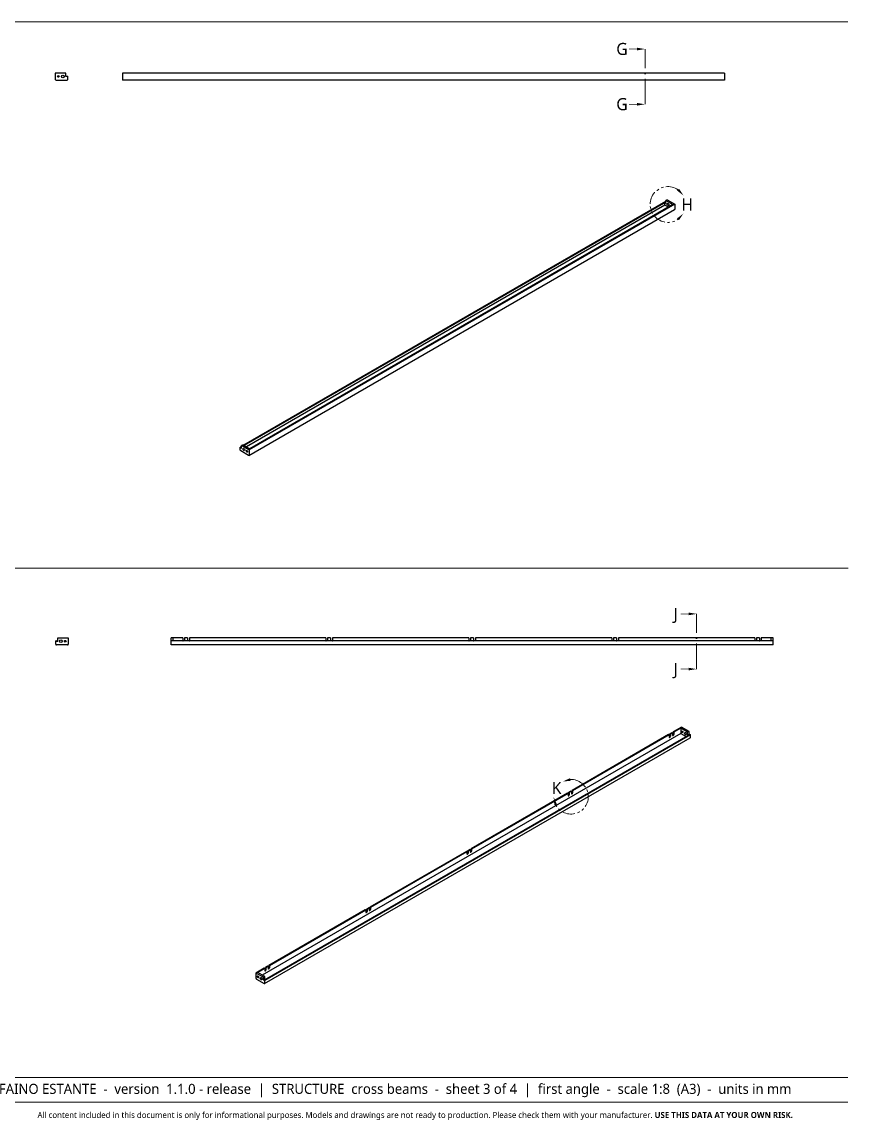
# Model space of a CAD drawing. Header units: millimetres. Extents: x 6 to 2422, y -21 to 287.
# Drawn here: x 1636.2 to 1842, y 5.6 to 279.1 of the extents above; entities that cross this region are included whole.
import ezdxf

# ---------------------------------------------------------------- set-up
doc = ezdxf.new("R2010")
doc.units = ezdxf.units.MM
doc.header["$LTSCALE"] = 12.7
for name, pattern in [('HIDDEN', [0.15, 0.1, -0.05]), ('ONS_DASHDOT', [0.71, 0.5, -0.1, 0.01, -0.1]), ('ONS_PHANTOM', [0.5, 0.25, -0.05, 0.05, -0.05, 0.05, -0.05])]:
    doc.linetypes.add(name, pattern=pattern)
for name, color, linetype, lineweight in [('ANNOTATION_TEXT', 7, 'Continuous', 25), ('BORDER_FRAME', 7, 'Continuous', 15), ('DETAIL_VIEW_PARENT_BORDER', 7, 'ONS_PHANTOM', 15), ('SECTION_CUTTING_LINE', 7, 'ONS_DASHDOT', 70), ('SKETCHED_GEOMETRY', 251, 'Continuous', 13), ('SURFACE_THREAD_SYMBOLS', 7, 'HIDDEN', 15), ('Visible', 7, 'Continuous', 25)]:
    doc.layers.add(name, color=color, linetype=linetype, lineweight=lineweight)
doc.styles.add('Onshape-Standard', font='NotoSans-Regular.ttf')
doc.styles.add('Onshape-Standard-NoteStyle', font='Open Sans', dxfattribs={"height": 2.5})

msp = doc.modelspace()

# ---------------------------------------------------------------- linework, layer by layer
at = {"layer": 'BORDER_FRAME'}
msp.add_line((1842, 10), (1442, 10), dxfattribs=at)
at = {"layer": 'DETAIL_VIEW_PARENT_BORDER', "color": 251, "lineweight": 13}
msp.add_arc((1797.16096, 233.63734), 4.45933, 55.7713141, 304.0464664, dxfattribs=at)
at = {"layer": 'DETAIL_VIEW_PARENT_BORDER', "color": 251, "lineweight": 13, "extrusion": (0, 0, -1)}
msp.add_arc((-1772.98542, 86.10105), 4.3123, 87.8607737, 332.7754312, dxfattribs=at)
at = {"layer": 'DETAIL_VIEW_PARENT_BORDER', "color": 251, "lineweight": 13}
for points in [[(1801.01997, 235.87201), (1799.90203, 237.56356), (1799.41385, 237.10955)], [(1801.01284, 231.3904), (1799.4028, 230.15798), (1799.88953, 229.70242)], [(1770.91373, 89.88313), (1772.93035, 90.09378), (1772.75302, 90.73643)], [(1768.6734, 86.05203), (1768.83162, 84.03062), (1769.47866, 84.19121)]]:
    msp.add_solid(points, dxfattribs=at)
at = {"layer": 'SECTION_CUTTING_LINE', "color": 7, "lineweight": 13}
for p, q in [((1791.42681, 258.59695), (1791.42681, 272.34695)), ((1804.28366, 117.90692), (1804.28366, 131.65692))]:
    msp.add_line(p, q, dxfattribs=at)
for points in [[(1789.42681, 272.43029), (1787.42681, 272.43029), (1789.42681, 272.26362), (1787.42681, 272.26362)], [(1791.42681, 272.34695), (1789.42681, 272.68029), (1789.42681, 272.01362)], [(1789.42681, 258.68029), (1787.42681, 258.68029), (1789.42681, 258.51362), (1787.42681, 258.51362)], [(1791.42681, 258.59695), (1789.42681, 258.93029), (1789.42681, 258.26362)], [(1802.28366, 131.74025), (1800.28366, 131.74025), (1802.28366, 131.57359), (1800.28366, 131.57359)], [(1804.28366, 131.65692), (1802.28366, 131.99025), (1802.28366, 131.32359)], [(1802.28366, 117.99025), (1800.28366, 117.99025), (1802.28366, 117.82359), (1800.28366, 117.82359)], [(1804.28366, 117.90692), (1802.28366, 118.24025), (1802.28366, 117.57359)]]:
    msp.add_solid(points, dxfattribs=at)
at = {"layer": 'SKETCHED_GEOMETRY'}
for p, q in [((1442.16999, 279.10204), (1842, 279.10204)), ((1442.18852, 143.0495), (1842.01852, 143.0495)), ((1842, 16.17802), (1442.16999, 16.17802))]:
    msp.add_line(p, q, dxfattribs=at)
at = {"layer": 'SURFACE_THREAD_SYMBOLS'}
for centre in [(1692.244, 172.14494), (1695.00285, 41.23089)]:
    msp.add_ellipse(centre, major_axis=(0.125, -0.21651), ratio=0.577350269, dxfattribs=at)
at = {"layer": 'Visible'}
for p, q in [((1644.49049, 266.34695), (1644.49049, 264.78445)), ((1647.11549, 266.34695), (1644.49049, 266.34695)), ((1647.11549, 265.53445), (1647.11549, 266.34695)), ((1647.42799, 265.53445), (1647.11549, 265.53445)), ((1647.42799, 265.59695), (1647.61549, 265.59695)), ((1647.42799, 265.53445), (1647.42799, 265.59695)), ((1647.61549, 264.78445), (1647.61549, 265.59695)), ((1811.20614, 266.34695), (1661.20614, 266.34695)), ((1661.20614, 266.34695), (1661.20614, 264.78445)), ((1811.20614, 266.34695), (1811.20614, 264.78445)), ((1644.67799, 264.59695), (1647.42799, 264.59695)), ((1661.20614, 264.78445), (1661.20614, 264.59695)), ((1811.20614, 264.59695), (1661.20614, 264.59695)), ((1811.20614, 264.78445), (1811.20614, 264.59695)), ((1796.63063, 234.4028), (1691.4485, 173.67587)), ((1796.63063, 234.24971), (1691.58108, 173.59932)), ((1796.40966, 233.45873), (1692.15561, 173.26762)), ((1798.84034, 233.7394), (1692.77433, 172.50215)), ((1798.35421, 233.61182), (1692.9953, 172.78283)), ((1796.63063, 234.19868), (1796.40966, 234.0711)), ((1796.40966, 234.0711), (1796.63063, 233.94352)), ((1796.40966, 233.45873), (1796.40966, 234.0711)), ((1797.24935, 232.97393), (1796.40966, 233.45873)), ((1796.98419, 234.81105), (1796.63063, 234.60693)), ((1796.63063, 233.94352), (1796.63063, 234.60693)), ((1796.63063, 234.60693), (1798.35421, 233.61182)), ((1796.98419, 234.81105), (1798.84034, 233.7394)), ((1798.84034, 233.7394), (1798.84034, 232.46362)), ((1692.73549, 171.14055), (1798.80151, 232.37779)), ((1690.91817, 173.36968), (1690.56462, 173.16556)), ((1690.56462, 172.50215), (1690.56462, 173.16556)), ((1690.6972, 173.08901), (1690.56462, 173.16556)), ((1690.91817, 173.21659), (1690.6972, 173.08901)), ((1690.91817, 173.16556), (1690.6972, 173.03798)), ((1690.6972, 173.03798), (1690.6972, 173.08901)), ((1690.6972, 173.03798), (1690.91817, 172.9104)), ((1691.27172, 173.77793), (1690.91817, 173.57381)), ((1690.91817, 173.57381), (1692.77433, 172.50215)), ((1690.91817, 172.9104), (1690.91817, 173.57381)), ((1691.27172, 173.77793), (1692.9953, 172.78283)), ((1692.77433, 172.50215), (1692.77433, 171.22638)), ((1692.64174, 171.14983), (1690.6972, 172.27251)), ((1644.78586, 124.90692), (1644.59836, 124.90692)), ((1644.59836, 124.09442), (1644.59836, 124.90692)), ((1644.78586, 124.84442), (1644.78586, 124.90692)), ((1644.78586, 124.84442), (1645.09836, 124.84442)), ((1647.53586, 123.90692), (1644.78586, 123.90692)), ((1645.09836, 125.65692), (1647.72336, 125.65692)), ((1645.09836, 124.84442), (1645.09836, 125.65692)), ((1647.72336, 125.65692), (1647.72336, 124.09442)), ((1673.34815, 124.90692), (1673.34815, 125.65692)), ((1673.84815, 125.65692), (1673.34815, 125.65692)), ((1823.34815, 124.90692), (1673.34815, 124.90692)), ((1673.34815, 124.09442), (1673.34815, 124.90692)), ((1673.34815, 123.90692), (1673.34815, 124.09442)), ((1823.34815, 123.90692), (1673.34815, 123.90692)), ((1676.28565, 125.65692), (1673.84815, 125.65692)), ((1673.84815, 124.90692), (1673.84815, 125.65692)), ((1676.28565, 125.65692), (1676.28565, 125.03192)), ((1677.47315, 125.65692), (1676.72315, 125.65692)), ((1676.72315, 125.65692), (1676.72315, 125.03192)), ((1677.47315, 125.65692), (1677.47315, 125.03192)), ((1677.91065, 125.65692), (1677.91065, 125.03192)), ((1711.91065, 125.65692), (1677.91065, 125.65692)), ((1711.91065, 125.65692), (1711.91065, 125.03192)), ((1712.34815, 125.65692), (1712.34815, 125.03192)), ((1713.09815, 125.65692), (1712.34815, 125.65692)), ((1713.09815, 125.65692), (1713.09815, 125.03192)), ((1747.53565, 125.65692), (1713.53565, 125.65692)), ((1713.53565, 125.65692), (1713.53565, 125.03192)), ((1747.53565, 125.65692), (1747.53565, 125.03192)), ((1748.72315, 125.65692), (1747.97315, 125.65692)), ((1747.97315, 125.65692), (1747.97315, 125.03192)), ((1748.72315, 125.65692), (1748.72315, 125.03192)), ((1783.16065, 125.65692), (1749.16065, 125.65692)), ((1749.16065, 125.65692), (1749.16065, 125.03192)), ((1783.16065, 125.65692), (1783.16065, 125.03192)), ((1783.59815, 125.65692), (1783.59815, 125.03192)), ((1784.34815, 125.65692), (1783.59815, 125.65692)), ((1784.34815, 125.65692), (1784.34815, 125.03192)), ((1818.78565, 125.65692), (1784.78565, 125.65692)), ((1784.78565, 125.65692), (1784.78565, 125.03192)), ((1818.78565, 125.65692), (1818.78565, 125.03192)), ((1819.22315, 125.65692), (1819.22315, 125.03192)), ((1819.97315, 125.65692), (1819.22315, 125.65692)), ((1819.97315, 125.65692), (1819.97315, 125.03192)), ((1822.84815, 125.65692), (1820.41065, 125.65692)), ((1820.41065, 125.65692), (1820.41065, 125.03192)), ((1822.84815, 124.90692), (1822.84815, 125.65692)), ((1823.34815, 125.65692), (1822.84815, 125.65692)), ((1823.34815, 124.90692), (1823.34815, 125.65692)), ((1823.34815, 124.09442), (1823.34815, 124.90692)), ((1823.34815, 123.90692), (1823.34815, 124.09442)), ((1800.31757, 101.88128), (1696.06351, 41.69017)), ((1802.61566, 101.62612), (1696.54965, 40.38888)), ((1802.74825, 101.54957), (1696.68223, 40.31233)), ((1797.31236, 101.57509), (1773.27073, 87.69465)), ((1797.44494, 101.49854), (1773.40331, 87.6181)), ((1797.44494, 101.49854), (1797.31236, 101.57509)), ((1797.44494, 101.49854), (1797.44494, 100.98823)), ((1798.15205, 102.05988), (1797.62172, 101.7537)), ((1797.62172, 101.24339), (1797.62172, 101.7537)), ((1797.7543, 101.67715), (1797.62172, 101.7537)), ((1798.28463, 101.98334), (1797.7543, 101.67715)), ((1797.7543, 101.67715), (1797.7543, 101.16684)), ((1798.28463, 101.98334), (1798.15205, 102.05988)), ((1798.28463, 101.98334), (1798.28463, 101.47303)), ((1800.53854, 103.43772), (1798.46141, 102.23849)), ((1798.46141, 101.72818), (1798.46141, 102.23849)), ((1798.59399, 102.16195), (1798.46141, 102.23849)), ((1800.31757, 103.15705), (1798.59399, 102.16195)), ((1798.59399, 102.16195), (1798.59399, 101.65164)), ((1800.31757, 103.15705), (1800.31757, 101.88128)), ((1802.04114, 102.16195), (1800.31757, 103.15705)), ((1800.31757, 101.88128), (1801.68758, 101.09029)), ((1802.39469, 102.36607), (1800.53854, 103.43772)), ((1802.39469, 102.36607), (1802.04114, 102.16195)), ((1802.04114, 101.49854), (1802.04114, 102.16195)), ((1802.39469, 101.70267), (1802.04114, 101.49854)), ((1802.21791, 101.39648), (1802.04114, 101.49854)), ((1802.39469, 101.70267), (1802.39469, 102.36607)), ((1802.57147, 101.60061), (1802.39469, 101.70267)), ((1802.61566, 101.62612), (1802.74825, 101.54957)), ((1802.74825, 100.88617), (1802.74825, 101.54957)), ((1696.6434, 39.56309), (1802.70941, 100.80034)), ((1773.27073, 87.18434), (1773.27073, 87.69465)), ((1773.40331, 87.6181), (1773.27073, 87.69465)), ((1773.40331, 87.6181), (1773.40331, 87.10779)), ((1772.12168, 87.03124), (1748.08005, 73.1508)), ((1772.25427, 86.9547), (1748.21263, 73.07426)), ((1772.25427, 86.9547), (1772.12168, 87.03124)), ((1772.25427, 86.9547), (1772.25427, 86.44439)), ((1772.96137, 87.51604), (1772.43104, 87.20985)), ((1772.43104, 86.69954), (1772.43104, 87.20985)), ((1772.56362, 87.13331), (1772.43104, 87.20985)), ((1773.09395, 87.43949), (1772.56362, 87.13331)), ((1772.56362, 87.13331), (1772.56362, 86.623)), ((1773.09395, 87.43949), (1772.96137, 87.51604)), ((1773.09395, 87.43949), (1773.09395, 86.92918)), ((1746.931, 72.4874), (1722.88937, 58.60696)), ((1747.06359, 72.41085), (1723.02196, 58.53041)), ((1747.06359, 72.41085), (1746.931, 72.4874)), ((1747.06359, 72.41085), (1747.06359, 71.90054)), ((1747.77069, 72.97219), (1747.24036, 72.66601)), ((1747.24036, 72.1557), (1747.24036, 72.66601)), ((1747.37295, 72.58946), (1747.24036, 72.66601)), ((1747.90328, 72.89565), (1747.37295, 72.58946)), ((1747.37295, 72.58946), (1747.37295, 72.07915)), ((1747.90328, 72.89565), (1747.77069, 72.97219)), ((1747.90328, 72.89565), (1747.90328, 72.38534)), ((1748.08005, 72.64049), (1748.08005, 73.1508)), ((1748.21263, 73.07426), (1748.08005, 73.1508)), ((1748.21263, 73.07426), (1748.21263, 72.56395)), ((1721.74032, 57.94355), (1697.69869, 44.06311)), ((1721.87291, 57.86701), (1697.83128, 43.98657)), ((1721.87291, 57.86701), (1721.74032, 57.94355)), ((1721.87291, 57.86701), (1721.87291, 57.3567)), ((1722.58001, 58.42835), (1722.04968, 58.12216)), ((1722.18227, 58.04562), (1722.04968, 58.12216)), ((1722.04968, 57.61185), (1722.04968, 58.12216)), ((1722.7126, 58.3518), (1722.18227, 58.04562)), ((1722.18227, 58.04562), (1722.18227, 57.53531)), ((1722.7126, 58.3518), (1722.58001, 58.42835)), ((1722.7126, 58.3518), (1722.7126, 57.84149)), ((1723.02196, 58.53041), (1722.88937, 58.60696)), ((1722.88937, 58.09665), (1722.88937, 58.60696)), ((1723.02196, 58.53041), (1723.02196, 58.0201)), ((1697.38933, 43.8845), (1696.859, 43.57832)), ((1697.52192, 43.80796), (1696.99159, 43.50177)), ((1697.52192, 43.80796), (1697.38933, 43.8845)), ((1697.52192, 43.80796), (1697.52192, 43.29765)), ((1697.83128, 43.98657), (1697.69869, 44.06311)), ((1697.69869, 43.5528), (1697.69869, 44.06311)), ((1697.83128, 43.98657), (1697.83128, 43.47625)), ((1696.54965, 43.39971), (1694.47252, 42.20048)), ((1696.32867, 41.12883), (1694.47252, 42.20048)), ((1694.47252, 42.20048), (1694.47252, 40.9247)), ((1696.68223, 43.32316), (1694.95866, 42.32806)), ((1696.68223, 41.33295), (1694.95866, 42.32806)), ((1696.68223, 41.33295), (1696.32867, 41.12883)), ((1696.32867, 40.46542), (1696.32867, 41.12883)), ((1696.68223, 43.32316), (1696.54965, 43.39971)), ((1696.68223, 43.32316), (1696.68223, 42.81285)), ((1696.68223, 40.66955), (1696.68223, 41.33295)), ((1696.859, 43.06801), (1696.859, 43.57832)), ((1696.99159, 43.50177), (1696.859, 43.57832)), ((1696.99159, 43.50177), (1696.99159, 42.99146)), ((1694.6051, 40.69506), (1696.54965, 39.57238)), ((1696.68223, 40.66955), (1696.32867, 40.46542)), ((1696.54965, 40.33785), (1696.32867, 40.46542)), ((1696.54965, 40.38888), (1696.68223, 40.31233)), ((1696.54965, 40.33785), (1696.54965, 40.38888)), ((1696.859, 40.56749), (1696.68223, 40.66955)), ((1696.68223, 39.64893), (1696.68223, 40.31233))]:
    msp.add_line(p, q, dxfattribs=at)
for centre, radius in [((1645.24049, 265.53445), 0.20625), ((1646.36549, 265.53445), 0.34375), ((1645.84836, 124.84442), 0.34375), ((1646.97336, 124.84442), 0.20625)]:
    msp.add_circle(centre, radius, dxfattribs=at)
for centre, radius, start, end in [((1644.67799, 264.78445), 0.1875, 180, 270), ((1647.42799, 264.78445), 0.1875, 270, 0), ((1644.78586, 124.09442), 0.1875, 180, 270), ((1647.53586, 124.09442), 0.1875, 270, 0), ((1676.5044, 125.03192), 0.21875, 180, 214.8499046), ((1676.5044, 125.03192), 0.21875, 325.1500954, 0), ((1677.6919, 125.03192), 0.21875, 180, 214.8499046), ((1677.6919, 125.03192), 0.21875, 325.1500954, 0), ((1712.1294, 125.03192), 0.21875, 180, 214.8499046), ((1712.1294, 125.03192), 0.21875, 325.1500954, 0), ((1713.3169, 125.03192), 0.21875, 180, 214.8499046), ((1713.3169, 125.03192), 0.21875, 325.1500954, 0), ((1747.7544, 125.03192), 0.21875, 180, 214.8499046), ((1747.7544, 125.03192), 0.21875, 325.1500954, 0), ((1748.9419, 125.03192), 0.21875, 180, 214.8499046), ((1748.9419, 125.03192), 0.21875, 325.1500954, 0), ((1783.3794, 125.03192), 0.21875, 180, 214.8499046), ((1783.3794, 125.03192), 0.21875, 325.1500954, 0), ((1784.5669, 125.03192), 0.21875, 180, 214.8499046), ((1784.5669, 125.03192), 0.21875, 325.1500954, 0), ((1819.0044, 125.03192), 0.21875, 180, 214.8499046), ((1819.0044, 125.03192), 0.21875, 325.1500954, 0), ((1820.1919, 125.03192), 0.21875, 180, 214.8499046), ((1820.1919, 125.03192), 0.21875, 325.1500954, 0)]:
    msp.add_arc(centre, radius, start, end, dxfattribs=at)
for centre, major_axis in [((1797.16096, 233.63734), (0.17187, -0.2977)), ((1691.4485, 172.60422), (0.17187, -0.2977)), ((1692.244, 172.14494), (0.10312, -0.17862)), ((1800.71531, 102.26401), (0.10312, -0.17862)), ((1801.51081, 101.80473), (0.17187, -0.2977)), ((1695.00285, 41.23089), (0.10312, -0.17862)), ((1695.79834, 40.77161), (0.17187, -0.2977))]:
    msp.add_ellipse(centre, major_axis=major_axis, ratio=0.577350269, dxfattribs=at)
for centre, major_axis, start_param, end_param in [((1797.95646, 233.17806), (0.10312, -0.17862), 2.600408237, 3.68277707), ((1798.43931, 101.56233), (0.10938, 0.18944), 2.35619449, 5.497787144), ((1797.59962, 101.07754), (0.10938, 0.18944), 2.35619449, 5.497787144), ((1802.61566, 100.96272), (0.09375, -0.16238), 0, 0.785398163), ((1772.40894, 86.53369), (0.10938, 0.18944), 2.35619449, 5.497787144), ((1773.24863, 87.01849), (0.10938, 0.18944), 2.35619449, 5.497787144), ((1747.21827, 71.98985), (0.10938, 0.18944), 2.35619449, 5.497787144), ((1748.05795, 72.47464), (0.10938, 0.18944), 2.35619449, 5.497787144), ((1722.02759, 57.446), (0.10938, 0.18944), 2.35619449, 5.497787144), ((1722.86728, 57.9308), (0.10938, 0.18944), 2.35619449, 5.497787144), ((1696.83691, 42.90216), (0.10938, 0.18944), 2.35619449, 5.497787144), ((1697.6766, 43.38695), (0.10938, 0.18944), 2.35619449, 5.497787144), ((1694.6051, 40.84816), (0.09375, -0.16238), 3.926990817, 5.497787144), ((1696.54965, 39.72547), (0.09375, -0.16238), 5.497787144, 7.068583471)]:
    msp.add_ellipse(centre, major_axis=major_axis, ratio=0.577350269, start_param=start_param, end_param=end_param, dxfattribs=at)
at = {"layer": 'Visible', "extrusion": (0, 0, -1)}
for centre, major_axis, start_param, end_param in [((1798.70776, 232.54017), (-0.09375, 0.16238), 2.35619449, 3.141592654), ((1690.6972, 172.42561), (-0.09375, 0.16238), 3.926990817, 5.497787144), ((1692.64174, 171.30293), (-0.09375, 0.16238), 2.35619449, 3.926990817), ((1797.46704, 101.15408), (-0.10938, -0.18944), 3.926990817, 5.632047848), ((1798.30673, 101.63888), (-0.10938, -0.18944), 3.926990817, 5.632047848), ((1772.27636, 86.61024), (-0.10938, -0.18944), 3.926990817, 5.632047848), ((1773.11605, 87.09503), (-0.10938, -0.18944), 3.926990817, 5.632047848), ((1747.08568, 72.06639), (-0.10938, -0.18944), 3.926990817, 5.632047848), ((1747.92537, 72.55119), (-0.10938, -0.18944), 3.926990817, 5.632047848), ((1721.895, 57.52255), (-0.10938, -0.18944), 3.926990817, 5.632047848), ((1722.73469, 58.00734), (-0.10938, -0.18944), 3.926990817, 5.632047848), ((1696.70432, 42.9787), (-0.10938, -0.18944), 3.926990817, 5.632047848), ((1697.54401, 43.4635), (-0.10938, -0.18944), 3.926990817, 5.632047848)]:
    msp.add_ellipse(centre, major_axis=major_axis, ratio=0.577350269, start_param=start_param, end_param=end_param, dxfattribs=at)

# ---------------------------------------------------------------- texts
at = {"layer": 'ANNOTATION_TEXT', "attachment_point": 1, "style": 'Onshape-Standard-NoteStyle'}
for s, insert, char_height, width in [('{\\fOpen Sans|b0|i0|c0|p0;\\W7.18321;  }FAINO ESTANTE  -  version  1.1.0 - release  |  STRUCTURE  cross beams  -  sheet 3 of 4  |  first angle  -  scale 1:8  (A3)  -  units in mm', (1618.28349, 14.59375), 2.5, 222.743421), ('{\\fOpen Sans|b0|i0|c0|p0;\\W9.38940;      }All content included in this document is only for informational purposes. Models and drawings are not ready to production. Please check them with your manufacturer. {\\fOpen Sans|b1|i0|c0|p0;USE THIS DATA AT YOUR OWN RISK.}', (1611.4382, 7.57923), 1.5, 230.5094998)]:
    msp.add_mtext(s, dxfattribs=dict(at, insert=insert, char_height=char_height, width=width))
at = {"layer": 'SECTION_CUTTING_LINE', "color": 7, "linetype": 'Continuous', "lineweight": -3, "char_height": 3, "attachment_point": 1, "style": 'Onshape-Standard'}
for s, insert, width in [('\\fOpen Sans|b0|i0|c0|p0;\\W1.0000000000;\\T1.0000000000;\\o\\lG', (1784.27513, 273.87761), 3.0470027), ('\\fOpen Sans|b0|i0|c0|p0;\\W1.0000000000;\\T1.0000000000;\\o\\lG', (1784.27513, 260.12761), 3.0470027), ('\\fOpen Sans|b0|i0|c0|p0;\\W1.0000000000;\\T1.0000000000;\\o\\lJ', (1798.55432, 133.15692), 1.1178474), ('\\fOpen Sans|b0|i0|c0|p0;\\W1.0000000000;\\T1.0000000000;\\o\\lJ', (1798.55432, 119.40692), 1.1178474)]:
    msp.add_mtext(s, dxfattribs=dict(at, insert=insert, width=width))
at = {"layer": 'SKETCHED_GEOMETRY', "color": 251, "char_height": 3, "attachment_point": 1, "style": 'Onshape-Standard'}
for s, insert, width in [('\\fNoto Sans|b0|i0|c0|p0;\\W1.0000000000;\\T1.0000000000;\\o\\lH', (1800.47793, 235.13734), 3.1021798), ('\\fNoto Sans|b0|i0|c0|p0;\\W1.0000000000;\\T1.0000000000;\\o\\lK', (1768.18298, 89.79896), 2.5912807)]:
    msp.add_mtext(s, dxfattribs=dict(at, insert=insert, width=width))

doc.saveas('drawing.dxf')
